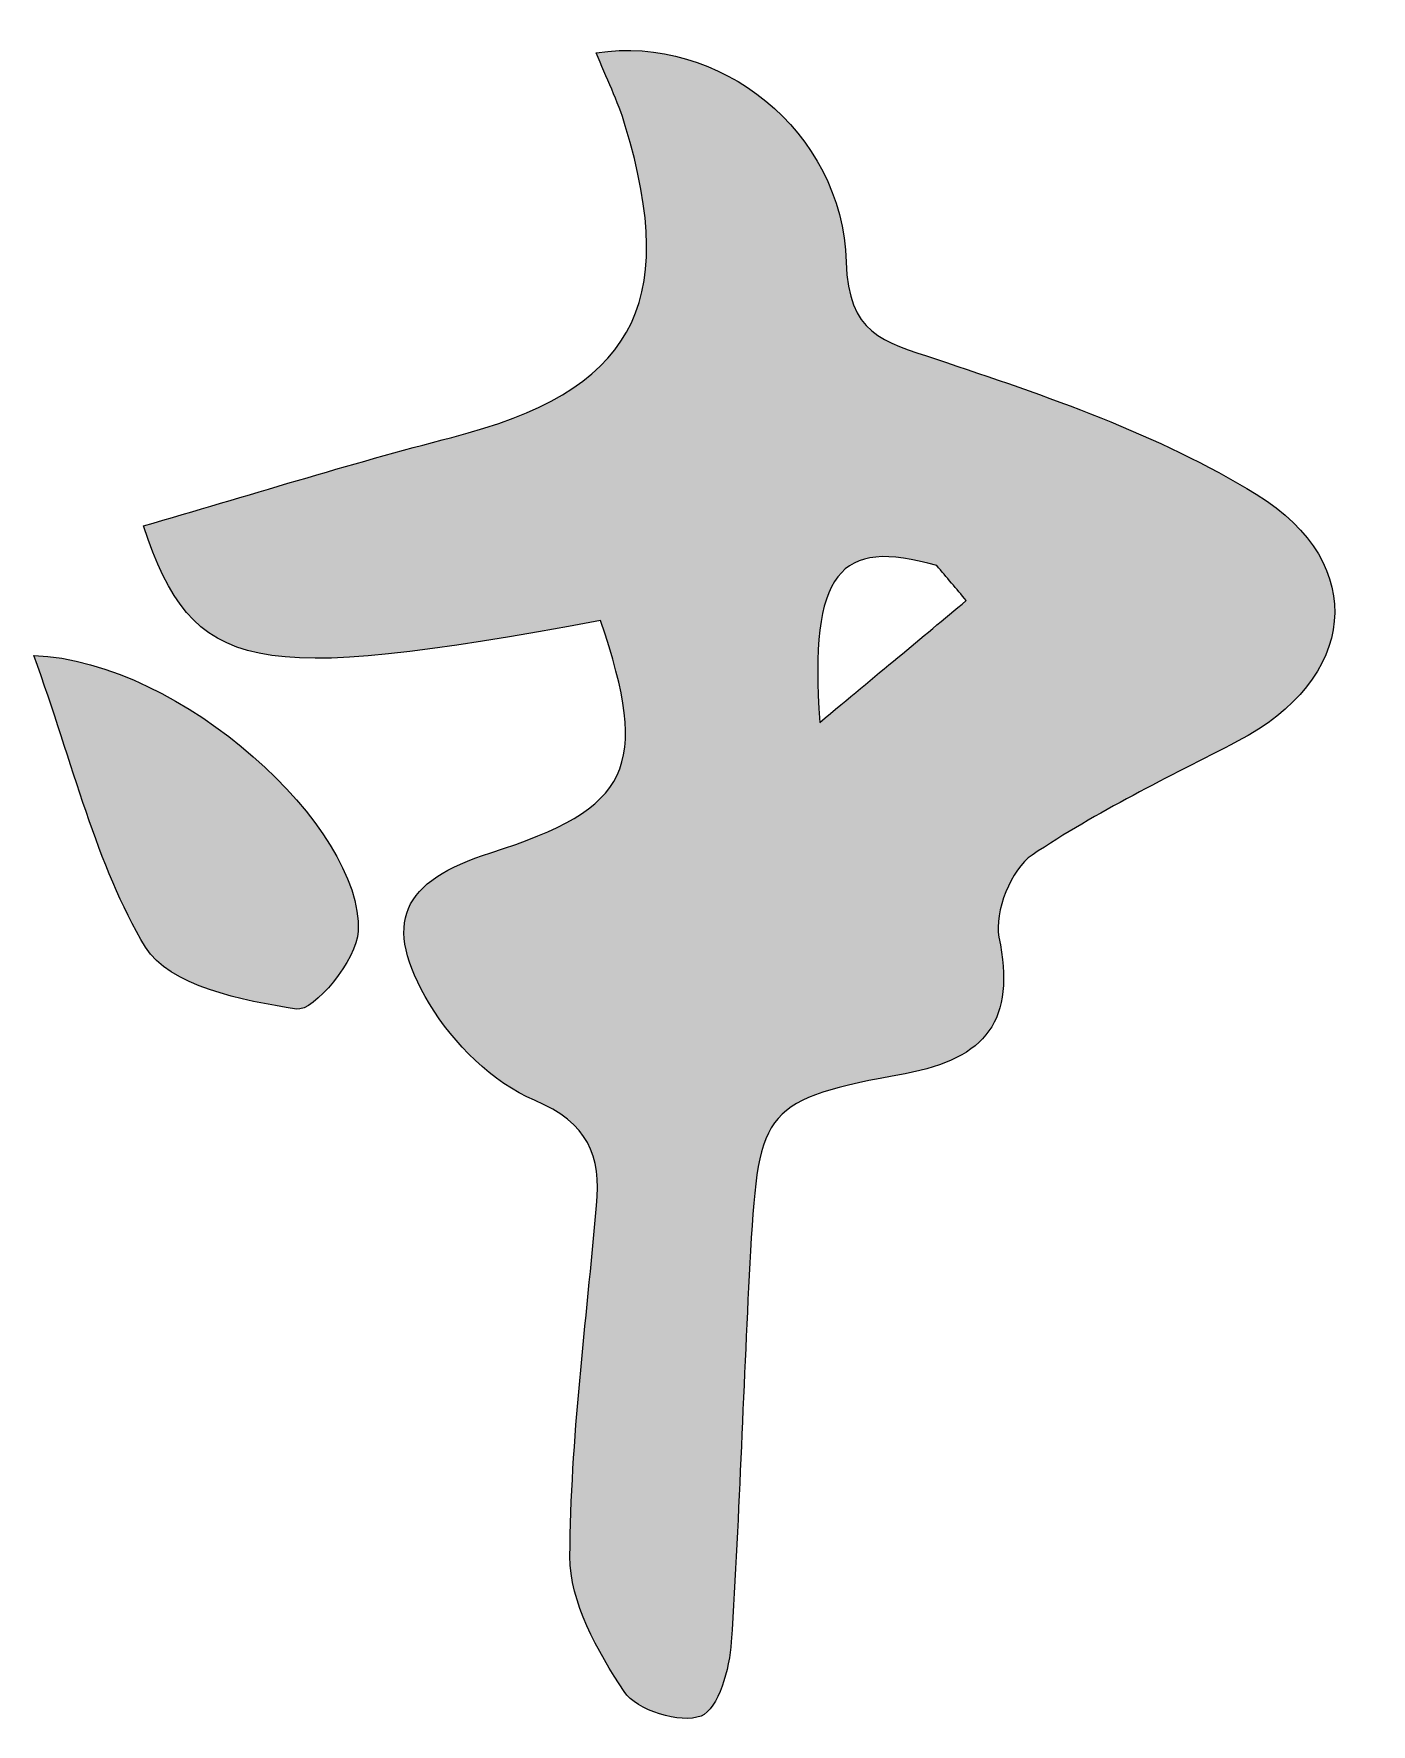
# Model space of a CAD drawing. Header units: inches. Extents: x -3272461 to -2504170, y 403793 to 1071042.
# Drawn here: x -2973903 to -2973267, y 945198 to 946002 of the extents above; entities that cross this region are included whole.
import ezdxf

# ---------------------------------------------------------------- set-up
doc = ezdxf.new("R2010")
doc.units = ezdxf.units.IN
doc.header["$LTSCALE"] = 1000
doc.header["$MEASUREMENT"] = 0
doc.layers.get('0').update_dxf_attribs({"lineweight": 18})

msp = doc.modelspace()

# ---------------------------------------------------------------- hatches: boundary and pattern name
h = msp.add_hatch(color=256)
edge = h.paths.add_edge_path(flags=0)
edge.add_spline(control_points=[(-2973633.77, 945722.59), (-2973610.04, 945652.27), (-2973619.32, 945633.34), (-2973686.02, 945612.11)], knot_values=[0, 0, 0, 0, 148.063568, 148.063568, 148.063568, 148.063568], weights=[1, 1, 1, 1], degree=3, periodic=0)
edge.add_spline(control_points=[(-2973686.02, 945612.11), (-2973728.49, 945598.57), (-2973738.3, 945578.97), (-2973715.14, 945540.2)], knot_values=[0, 0, 0, 0, 96.930042, 96.930042, 96.930042, 96.930042], weights=[1, 1, 1, 1], degree=3, periodic=0)
edge.add_spline(control_points=[(-2973715.14, 945540.2), (-2973703.87, 945521.33), (-2973685.01, 945502.71), (-2973665.2, 945494.35)], knot_values=[0, 0, 0, 0, 68.821653, 68.821653, 68.821653, 68.821653], weights=[1, 1, 1, 1], degree=3, periodic=0)
edge.add_spline(control_points=[(-2973665.2, 945494.35), (-2973639.52, 945483.46), (-2973633.59, 945468.21), (-2973635.71, 945444.25)], knot_values=[0, 0, 0, 0, 63.587209, 63.587209, 63.587209, 63.587209], weights=[1, 1, 1, 1], degree=3, periodic=0)
edge.add_spline(control_points=[(-2973635.71, 945444.25), (-2973640.59, 945388.63), (-2973648, 945333.04), (-2973648.39, 945277.36)], knot_values=[0, 0, 0, 0, 167.433335, 167.433335, 167.433335, 167.433335], weights=[1, 1, 1, 1], degree=3, periodic=0)
edge.add_spline(control_points=[(-2973648.39, 945277.36), (-2973648.54, 945255.74), (-2973635.17, 945232.18), (-2973622.59, 945213.06)], knot_values=[0, 0, 0, 0, 70.227099, 70.227099, 70.227099, 70.227099], weights=[1, 1, 1, 1], degree=3, periodic=0)
edge.add_spline(control_points=[(-2973622.59, 945213.06), (-2973616.78, 945204.19), (-2973595.61, 945197.56), (-2973586.01, 945201.43)], knot_values=[0, 0, 0, 0, 40.334306, 40.334306, 40.334306, 40.334306], weights=[1, 1, 1, 1], degree=3, periodic=0)
edge.add_spline(control_points=[(-2973586.01, 945201.43), (-2973577.66, 945204.75), (-2973572.44, 945224.09), (-2973571.63, 945236.7)], knot_values=[0, 0, 0, 0, 39.421096, 39.421096, 39.421096, 39.421096], weights=[1, 1, 1, 1], degree=3, periodic=0)
edge.add_spline(control_points=[(-2973571.63, 945236.7), (-2973567.56, 945298.67), (-2973565.94, 945360.81), (-2973562.45, 945422.8)], knot_values=[0, 0, 0, 0, 186.328872, 186.328872, 186.328872, 186.328872], weights=[1, 1, 1, 1], degree=3, periodic=0)
edge.add_spline(control_points=[(-2973562.45, 945422.8), (-2973558.66, 945490.56), (-2973555.89, 945494.7), (-2973488.94, 945507.01)], knot_values=[0, 0, 0, 0, 130.405054, 130.405054, 130.405054, 130.405054], weights=[1, 1, 1, 1], degree=3, periodic=0)
edge.add_spline(control_points=[(-2973488.94, 945507.01), (-2973450.06, 945514.21), (-2973436.32, 945532.44), (-2973444.29, 945571.91)], knot_values=[0, 0, 0, 0, 91.990864, 91.990864, 91.990864, 91.990864], weights=[1, 1, 1, 1], degree=3, periodic=0)
edge.add_spline(control_points=[(-2973444.29, 945571.91), (-2973446.66, 945583.84), (-2973438.49, 945604.34), (-2973428.53, 945611.01)], knot_values=[0, 0, 0, 0, 43.904889, 43.904889, 43.904889, 43.904889], weights=[1, 1, 1, 1], degree=3, periodic=0)
edge.add_spline(control_points=[(-2973428.53, 945611.01), (-2973397.69, 945631.64), (-2973363.97, 945648.07), (-2973330.86, 945665.1)], knot_values=[0, 0, 0, 0, 111.71374, 111.71374, 111.71374, 111.71374], weights=[1, 1, 1, 1], degree=3, periodic=0)
edge.add_spline(control_points=[(-2973330.86, 945665.1), (-2973274.57, 945694.02), (-2973267.25, 945749.25), (-2973322.01, 945782.71)], knot_values=[0, 0, 0, 0, 151.503276, 151.503276, 151.503276, 151.503276], weights=[1, 1, 1, 1], degree=3, periodic=0)
edge.add_spline(control_points=[(-2973322.01, 945782.71), (-2973368.49, 945811.17), (-2973421.92, 945829.52), (-2973474.09, 945846.87)], knot_values=[0, 0, 0, 0, 165.435401, 165.435401, 165.435401, 165.435401], weights=[1, 1, 1, 1], degree=3, periodic=0)
edge.add_spline(control_points=[(-2973474.09, 945846.87), (-2973499.97, 945855.49), (-2973515.94, 945858.93), (-2973516.96, 945893.08)], knot_values=[0, 0, 0, 0, 69.772716, 69.772716, 69.772716, 69.772716], weights=[1, 1, 1, 1], degree=3, periodic=0)
edge.add_spline(control_points=[(-2973516.96, 945893.08), (-2973518.79, 945955.57), (-2973577.46, 946001.67), (-2973635.86, 945992.6)], knot_values=[0, 0, 0, 0, 174.657361, 174.657361, 174.657361, 174.657361], weights=[1, 1, 1, 1], degree=3, periodic=0)
edge.add_spline(control_points=[(-2973635.86, 945992.6), (-2973631.12, 945980.87), (-2973625.56, 945969.73), (-2973622.03, 945957.96)], knot_values=[0, 0, 0, 0, 37.320301, 37.320301, 37.320301, 37.320301], weights=[1, 1, 1, 1], degree=3, periodic=0)
edge.add_spline(control_points=[(-2973622.03, 945957.96), (-2973596, 945871.7), (-2973619, 945831.67), (-2973704.59, 945809.67)], knot_values=[0, 0, 0, 0, 200.608344, 200.608344, 200.608344, 200.608344], weights=[1, 1, 1, 1], degree=3, periodic=0)
edge.add_spline(control_points=[(-2973704.59, 945809.67), (-2973753.74, 945797.01), (-2973802.25, 945781.72), (-2973851.17, 945767.59)], knot_values=[0, 0, 0, 0, 152.515045, 152.515045, 152.515045, 152.515045], weights=[1, 1, 1, 1], degree=3, periodic=0)
edge.add_spline(control_points=[(-2973851.17, 945767.59), (-2973827.79, 945696.9), (-2973800.36, 945691.71), (-2973633.77, 945722.59)], knot_values=[0, 0, 0, 0, 250.613368, 250.613368, 250.613368, 250.613368], weights=[1, 1, 1, 1], degree=3, periodic=0)
edge = h.paths.add_edge_path(flags=0)
edge.add_spline(control_points=[(-2973529.53, 945674.12), (-2973534.74, 945745.87), (-2973520.1, 945762.04), (-2973473.89, 945748.73)], knot_values=[0, 0, 0, 0, 121.457028, 121.457028, 121.457028, 121.457028], weights=[1, 1, 1, 1], degree=3, periodic=0)
edge.add_spline(control_points=[(-2973473.89, 945748.73), (-2973469.22, 945743.18), (-2973464.55, 945737.62), (-2973459.85, 945732.07)], knot_values=[0, 0, 0, 0, 21.790617, 21.790617, 21.790617, 21.790617], weights=[1, 1, 1, 1], degree=3, periodic=0)
edge.add_spline(control_points=[(-2973459.85, 945732.07), (-2973481.02, 945714.47), (-2973502.21, 945696.88), (-2973529.53, 945674.12)], knot_values=[0, 0, 0, 0, 90.621144, 90.621144, 90.621144, 90.621144], weights=[1, 1, 1, 1], degree=3, periodic=0)
h = msp.add_hatch(color=256)
edge = h.paths.add_edge_path(flags=0)
edge.add_spline(control_points=[(-2973850.25, 945567.11), (-2973839.35, 945548.87), (-2973804.02, 945541.66), (-2973778.46, 945537.72)], knot_values=[0, 0, 0, 0, 79.617392, 79.617392, 79.617392, 79.617392], weights=[1, 1, 1, 1], degree=3, periodic=0)
edge.add_spline(control_points=[(-2973778.46, 945537.72), (-2973770.28, 945536.45), (-2973749.61, 945561.3), (-2973749.05, 945574.8)], knot_values=[0, 0, 0, 0, 49.685261, 49.685261, 49.685261, 49.685261], weights=[1, 1, 1, 1], degree=3, periodic=0)
edge.add_spline(control_points=[(-2973749.05, 945574.8), (-2973746.98, 945624.06), (-2973832.92, 945703.13), (-2973903.39, 945705.99)], knot_values=[0, 0, 0, 0, 216.647687, 216.647687, 216.647687, 216.647687], weights=[1, 1, 1, 1], degree=3, periodic=0)
edge.add_spline(control_points=[(-2973903.39, 945705.99), (-2973884.44, 945653.6), (-2973873.76, 945606.53), (-2973850.25, 945567.11)], knot_values=[0, 0, 0, 0, 148.982248, 148.982248, 148.982248, 148.982248], weights=[1, 1, 1, 1], degree=3, periodic=0)

# ---------------------------------------------------------------- linework, layer by layer
for points in [[(-2973635.86, 945992.6), (-2973577.46, 946001.67), (-2973518.79, 945955.57), (-2973516.96, 945893.08)], [(-2973622.03, 945957.96), (-2973625.56, 945969.73), (-2973631.12, 945980.87), (-2973635.86, 945992.6)], [(-2973704.59, 945809.67), (-2973619, 945831.67), (-2973596, 945871.7), (-2973622.03, 945957.96)], [(-2973516.96, 945893.08), (-2973515.94, 945858.93), (-2973499.97, 945855.49), (-2973474.09, 945846.87)], [(-2973474.09, 945846.87), (-2973421.92, 945829.52), (-2973368.49, 945811.17), (-2973322.01, 945782.71)], [(-2973851.17, 945767.59), (-2973802.25, 945781.72), (-2973753.74, 945797.01), (-2973704.59, 945809.67)], [(-2973322.01, 945782.71), (-2973267.25, 945749.25), (-2973274.57, 945694.02), (-2973330.86, 945665.1)], [(-2973633.77, 945722.59), (-2973800.36, 945691.71), (-2973827.79, 945696.9), (-2973851.17, 945767.59)], [(-2973473.89, 945748.73), (-2973520.1, 945762.04), (-2973534.74, 945745.87), (-2973529.53, 945674.12)], [(-2973459.85, 945732.07), (-2973464.55, 945737.62), (-2973469.22, 945743.18), (-2973473.89, 945748.73)], [(-2973529.53, 945674.12), (-2973502.21, 945696.88), (-2973481.02, 945714.47), (-2973459.85, 945732.07)], [(-2973686.02, 945612.11), (-2973619.32, 945633.34), (-2973610.04, 945652.27), (-2973633.77, 945722.59)], [(-2973903.39, 945705.99), (-2973832.92, 945703.13), (-2973746.98, 945624.06), (-2973749.05, 945574.8)], [(-2973850.25, 945567.11), (-2973873.76, 945606.53), (-2973884.44, 945653.6), (-2973903.39, 945705.99)], [(-2973330.86, 945665.1), (-2973363.97, 945648.07), (-2973397.69, 945631.64), (-2973428.53, 945611.01)], [(-2973715.14, 945540.2), (-2973738.3, 945578.97), (-2973728.49, 945598.57), (-2973686.02, 945612.11)], [(-2973428.53, 945611.01), (-2973438.49, 945604.34), (-2973446.66, 945583.84), (-2973444.29, 945571.91)], [(-2973749.05, 945574.8), (-2973749.61, 945561.3), (-2973770.28, 945536.45), (-2973778.46, 945537.72)], [(-2973778.46, 945537.72), (-2973804.02, 945541.66), (-2973839.35, 945548.87), (-2973850.25, 945567.11)], [(-2973444.29, 945571.91), (-2973436.32, 945532.44), (-2973450.06, 945514.21), (-2973488.94, 945507.01)], [(-2973665.2, 945494.35), (-2973685.01, 945502.71), (-2973703.87, 945521.33), (-2973715.14, 945540.2)], [(-2973488.94, 945507.01), (-2973555.89, 945494.7), (-2973558.66, 945490.56), (-2973562.45, 945422.8)], [(-2973635.71, 945444.25), (-2973633.59, 945468.21), (-2973639.52, 945483.46), (-2973665.2, 945494.35)], [(-2973648.39, 945277.36), (-2973648, 945333.04), (-2973640.59, 945388.63), (-2973635.71, 945444.25)], [(-2973562.45, 945422.8), (-2973565.94, 945360.81), (-2973567.56, 945298.67), (-2973571.63, 945236.7)], [(-2973622.59, 945213.06), (-2973635.17, 945232.18), (-2973648.54, 945255.74), (-2973648.39, 945277.36)], [(-2973571.63, 945236.7), (-2973572.44, 945224.09), (-2973577.66, 945204.75), (-2973586.01, 945201.43)], [(-2973586.01, 945201.43), (-2973595.61, 945197.56), (-2973616.78, 945204.19), (-2973622.59, 945213.06)]]:
    msp.add_open_spline(points, degree=3)

doc.saveas('drawing.dxf')
